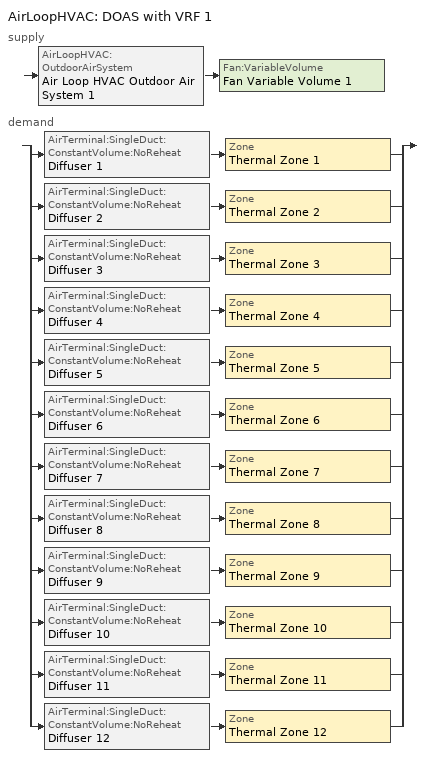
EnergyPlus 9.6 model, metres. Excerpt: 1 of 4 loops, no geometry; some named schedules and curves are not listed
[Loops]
AirLoopHVAC 'DOAS with VRF 1'
 supply: AirLoopHVAC:OutdoorAirSystem 'Air Loop HVAC Outdoor Air System 1' > Fan:VariableVolume 'Fan Variable Volume 1'
 demand: split
  | AirTerminal:SingleDuct:ConstantVolume:NoReheat 'Diffuser 1' > Zone 'Thermal Zone 1'
  | AirTerminal:SingleDuct:ConstantVolume:NoReheat 'Diffuser 2' > Zone 'Thermal Zone 2'
  | AirTerminal:SingleDuct:ConstantVolume:NoReheat 'Diffuser 3' > Zone 'Thermal Zone 3'
  | AirTerminal:SingleDuct:ConstantVolume:NoReheat 'Diffuser 4' > Zone 'Thermal Zone 4'
  | AirTerminal:SingleDuct:ConstantVolume:NoReheat 'Diffuser 5' > Zone 'Thermal Zone 5'
  | AirTerminal:SingleDuct:ConstantVolume:NoReheat 'Diffuser 6' > Zone 'Thermal Zone 6'
  | AirTerminal:SingleDuct:ConstantVolume:NoReheat 'Diffuser 7' > Zone 'Thermal Zone 7'
  | AirTerminal:SingleDuct:ConstantVolume:NoReheat 'Diffuser 8' > Zone 'Thermal Zone 8'
  | AirTerminal:SingleDuct:ConstantVolume:NoReheat 'Diffuser 9' > Zone 'Thermal Zone 9'
  | AirTerminal:SingleDuct:ConstantVolume:NoReheat 'Diffuser 10' > Zone 'Thermal Zone 10'
  | AirTerminal:SingleDuct:ConstantVolume:NoReheat 'Diffuser 11' > Zone 'Thermal Zone 11'
  | AirTerminal:SingleDuct:ConstantVolume:NoReheat 'Diffuser 12' > Zone 'Thermal Zone 12'
[Controller:MechanicalVentilation]
Controller Mechanical Ventilation 1: Availability Schedule=Always On Discrete; Demand Controlled Ventilation=No; System Outdoor Air Method=ZoneSum; Zone or ZoneList Name 1=Thermal Zone 1; Design Specification Outdoor Air Object Name 1=Ventilation 1; Zone or ZoneList Name 2=Thermal Zone 2; Design Specification Outdoor Air Object Name 2=Ventilation 2; Zone or ZoneList Name 3=Thermal Zone 3; Design Specification Outdoor Air Object Name 3=Ventilation 3; Zone or ZoneList Name 4=Thermal Zone 4; Design Specification Outdoor Air Object Name 4=Ventilation 4; Zone or ZoneList Name 5=Thermal Zone 5; Design Specification Outdoor Air Object Name 5=Ventilation 5; Zone or ZoneList Name 6=Thermal Zone 6; Design Specification Outdoor Air Object Name 6=Ventilation 6; Zone or ZoneList Name 7=Thermal Zone 7; Design Specification Outdoor Air Object Name 7=Ventilation 7; Zone or ZoneList Name 8=Thermal Zone 8; Design Specification Outdoor Air Object Name 8=Ventilation 8; Zone or ZoneList Name 9=Thermal Zone 9; Design Specification Outdoor Air Object Name 9=Ventilation 9; Zone or ZoneList Name 10=Thermal Zone 10; Design Specification Outdoor Air Object Name 10=Ventilation 10; Zone or ZoneList Name 11=Thermal Zone 11; Design Specification Outdoor Air Object Name 11=Ventilation 11; Zone or ZoneList Name 12=Thermal Zone 12; Design Specification Outdoor Air Object Name 12=Ventilation 12
[AirLoopHVAC]
DOAS with VRF 1: Design Supply Air Flow Rate m3/s=AutoSize; Design Return Air Flow Fraction of Supply Air Flow=1
[Sizing:System]
DOAS with VRF 1: Type of Load to Size On=VentilationRequirement; Design Outdoor Air Flow Rate m3/s=Autosize; Central Heating Maximum System Air Flow Ratio=Autosize; Preheat Design Temperature C=7; Preheat Design Humidity Ratio kgWater/kgDryAir=0.008; Precool Design Temperature C=12.8; Precool Design Humidity Ratio kgWater/kgDryAir=0.008; Central Cooling Design Supply Air Temperature C=12.8; Central Heating Design Supply Air Temperature C=12.8; Type of Zone Sum to Use=NonCoincident; 100% Outdoor Air in Cooling=Yes; 100% Outdoor Air in Heating=Yes; Central Cooling Design Supply Air Humidity Ratio kgWater/kgDryAir=0.0085; Central Heating Design Supply Air Humidity Ratio kgWater/kgDryAir=0.008; Cooling Supply Air Flow Rate Method=DesignDay; Cooling Supply Air Flow Rate m3/s=0; Cooling Supply Air Flow Rate Per Floor Area m3/s-m2=0.00996765; Cooling Fraction of Autosized Cooling Supply Air Flow Rate=1; Cooling Supply Air Flow Rate Per Unit Cooling Capacity m3/s-W=3.94755e-05; Heating Supply Air Flow Rate Method=DesignDay; Heating Supply Air Flow Rate m3/s=0; Heating Supply Air Flow Rate Per Floor Area m3/s-m2=0.00996765; Heating Fraction of Autosized Heating Supply Air Flow Rate=1; Heating Fraction of Autosized Cooling Supply Air Flow Rate=1; Heating Supply Air Flow Rate Per Unit Heating Capacity m3/s-W=3.15882e-05; System Outdoor Air Method=ZoneSum; Zone Maximum Outdoor Air Fraction dimensionless=1; Cooling Design Capacity Method=CoolingDesignCapacity; Cooling Design Capacity W=Autosize; Cooling Design Capacity Per Floor Area W/m2=234.7; Fraction of Autosized Cooling Design Capacity=1; Heating Design Capacity Method=HeatingDesignCapacity; Heating Design Capacity W=Autosize; Heating Design Capacity Per Floor Area W/m2=157; Fraction of Autosized Heating Design Capacity=1; Central Cooling Capacity Control Method=OnOff; Occupant Diversity=Autosize
[Controller:OutdoorAir]
Controller Outdoor Air 1: Minimum Outdoor Air Flow Rate m3/s=0; Maximum Outdoor Air Flow Rate m3/s=Autosize; Economizer Control Type=NoEconomizer; Economizer Control Action Type=ModulateFlow; Economizer Maximum Limit Dry-Bulb Temperature C=28; Economizer Maximum Limit Enthalpy J/kg=64000; Economizer Minimum Limit Dry-Bulb Temperature C=-100; Lockout Type=NoLockout; Minimum Limit Type=FixedMinimum; Mechanical Ventilation Controller=Controller Mechanical Ventilation 1; High Humidity Control=No; Control High Indoor Humidity Based on Outdoor Humidity Ratio=Yes; Heat Recovery Bypass Control Type=BypassWhenWithinEconomizerLimits
[SetpointManager:MixedAir]
Node Air Deck 100% Outoor 1 OS Default SPM: Control Variable=Temperature; Setpoint Node or NodeList=Node Air Deck 100% Outoor 1
[Fan:VariableVolume]
Fan Variable Volume 1: Availability Schedule=Always On Discrete hvac_library; Fan Total Efficiency=0.8; Pressure Rise Pa=1896; Maximum Flow Rate m3/s=Autosize; Fan Power Minimum Flow Rate Input Method=FixedFlowRate; Fan Power Minimum Flow Fraction=0; Fan Power Minimum Air Flow Rate m3/s=0; Motor Efficiency=0.93; Motor In Airstream Fraction=1; Fan Power Coefficient 1=0.0407599; Fan Power Coefficient 2=0.088045; Fan Power Coefficient 3=-0.0729261; Fan Power Coefficient 4=0.94374; Fan Power Coefficient 5=0
[SetpointManager:OutdoorAirReset]
OA Temp Reset 1: Control Variable=Temperature; Setpoint at Outdoor Low Temperature C=18; Outdoor Low Temperature C=10; Setpoint at Outdoor High Temperature C=18; Outdoor High Temperature C=24; Setpoint Node or NodeList=Node Air Deck Supply 1
[ZoneTerminalUnitList]
VRF System Terminal List: Zone Terminal Unit Name 1=VRF Zone Terminal 1; Zone Terminal Unit Name 2=VRF Zone Terminal 2; Zone Terminal Unit Name 3=VRF Zone Terminal 3; Zone Terminal Unit Name 4=VRF Zone Terminal 4; Zone Terminal Unit Name 5=VRF Zone Terminal 5; Zone Terminal Unit Name 6=VRF Zone Terminal 6; Zone Terminal Unit Name 7=VRF Zone Terminal 7; Zone Terminal Unit Name 8=VRF Zone Terminal 8; Zone Terminal Unit Name 9=VRF Zone Terminal 9; Zone Terminal Unit Name 10=VRF Zone Terminal 10; Zone Terminal Unit Name 11=VRF Zone Terminal 11; Zone Terminal Unit Name 12=VRF Zone Terminal 12; Zone Terminal Unit Name 13=VRF Zone Terminal 13; Zone Terminal Unit Name 14=VRF Zone Terminal 14; Zone Terminal Unit Name 15=VRF Zone Terminal 15; Zone Terminal Unit Name 16=VRF Zone Terminal 16; Zone Terminal Unit Name 17=VRF Zone Terminal 17; Zone Terminal Unit Name 18=VRF Zone Terminal 18; Zone Terminal Unit Name 19=VRF Zone Terminal 19; Zone Terminal Unit Name 20=VRF Zone Terminal 20; Zone Terminal Unit Name 21=VRF Zone Terminal 21; Zone Terminal Unit Name 22=VRF Zone Terminal 22; Zone Terminal Unit Name 23=VRF Zone Terminal 23; Zone Terminal Unit Name 24=VRF Zone Terminal 24; Zone Terminal Unit Name 25=VRF Zone Terminal 25; Zone Terminal Unit Name 26=VRF Zone Terminal 26; Zone Terminal Unit Name 27=VRF Zone Terminal 27; Zone Terminal Unit Name 28=VRF Zone Terminal 28; Zone Terminal Unit Name 29=VRF Zone Terminal 29; Zone Terminal Unit Name 30=VRF Zone Terminal 30; Zone Terminal Unit Name 31=VRF Zone Terminal 31; Zone Terminal Unit Name 32=VRF Zone Terminal 32; Zone Terminal Unit Name 33=VRF Zone Terminal 33; Zone Terminal Unit Name 34=VRF Zone Terminal 34
[ZoneControl:Thermostat] Temperature Difference Between Cutout And Setpoint deltaC=0
Name | Zone or ZoneList | Control Type Schedule | Control 1
Thermal Zone 1 Thermostat | Thermal Zone 1 | Thermal Zone 1 Thermostat Schedule | Thermostat Setpoint Dual Setpoint 1
Thermal Zone 2 Thermostat | Thermal Zone 2 | Thermal Zone 2 Thermostat Schedule | Thermostat Setpoint Dual Setpoint 2
Thermal Zone 3 Thermostat | Thermal Zone 3 | Thermal Zone 3 Thermostat Schedule | Thermostat Setpoint Dual Setpoint 3
Thermal Zone 4 Thermostat | Thermal Zone 4 | Thermal Zone 4 Thermostat Schedule | Thermostat Setpoint Dual Setpoint 4
Thermal Zone 5 Thermostat | Thermal Zone 5 | Thermal Zone 5 Thermostat Schedule | Thermostat Setpoint Dual Setpoint 5
Thermal Zone 6 Thermostat | Thermal Zone 6 | Thermal Zone 6 Thermostat Schedule | Thermostat Setpoint Dual Setpoint 6
Thermal Zone 7 Thermostat | Thermal Zone 7 | Thermal Zone 7 Thermostat Schedule | Thermostat Setpoint Dual Setpoint 7
Thermal Zone 8 Thermostat | Thermal Zone 8 | Thermal Zone 8 Thermostat Schedule | Thermostat Setpoint Dual Setpoint 8
Thermal Zone 9 Thermostat | Thermal Zone 9 | Thermal Zone 9 Thermostat Schedule | Thermostat Setpoint Dual Setpoint 9
Thermal Zone 10 Thermostat | Thermal Zone 10 | Thermal Zone 10 Thermostat Schedule | Thermostat Setpoint Dual Setpoint 10
Thermal Zone 11 Thermostat | Thermal Zone 11 | Thermal Zone 11 Thermostat Schedule | Thermostat Setpoint Dual Setpoint 11
Thermal Zone 12 Thermostat | Thermal Zone 12 | Thermal Zone 12 Thermostat Schedule | Thermostat Setpoint Dual Setpoint 12
[ThermostatSetpoint:DualSetpoint]
Name | Heating Setpoint Temperature Schedule | Cooling Setpoint Temperature Schedule
Thermostat Setpoint Dual Setpoint 1 | HtgSetp 1 | ClgSetp 1
Thermostat Setpoint Dual Setpoint 2 | HtgSetp 2 | ClgSetp 2
Thermostat Setpoint Dual Setpoint 3 | HtgSetp 3 | ClgSetp 3
Thermostat Setpoint Dual Setpoint 4 | HtgSetp 4 | ClgSetp 4
Thermostat Setpoint Dual Setpoint 5 | HtgSetp 5 | ClgSetp 5
Thermostat Setpoint Dual Setpoint 6 | HtgSetp 6 | ClgSetp 6
Thermostat Setpoint Dual Setpoint 7 | HtgSetp 7 | ClgSetp 7
Thermostat Setpoint Dual Setpoint 8 | HtgSetp 8 | ClgSetp 8
Thermostat Setpoint Dual Setpoint 9 | HtgSetp 9 | ClgSetp 9
Thermostat Setpoint Dual Setpoint 10 | HtgSetp 10 | ClgSetp 10
Thermostat Setpoint Dual Setpoint 11 | HtgSetp 11 | ClgSetp 11
Thermostat Setpoint Dual Setpoint 12 | HtgSetp 12 | ClgSetp 12
[ZoneHVAC:TerminalUnit:VariableRefrigerantFlow] Terminal Unit Availability Schedule=Always On Discrete hvac_library; Cooling Supply Air Flow Rate m3/s=Autosize; No Cooling Supply Air Flow Rate m3/s=Autosize; Heating Supply Air Flow Rate m3/s=Autosize; No Heating Supply Air Flow Rate m3/s=Autosize; Cooling Outdoor Air Flow Rate m3/s=0; Heating Outdoor Air Flow Rate m3/s=0; No Load Outdoor Air Flow Rate m3/s=0; Supply Air Fan Operating Mode Schedule=Always On Discrete hvac_library; Supply Air Fan Placement=DrawThrough; Zone Terminal Unit On Parasitic Electric Energy Use W=30; Zone Terminal Unit Off Parasitic Electric Energy Use W=20; Rated Heating Capacity Sizing Ratio W/W=1; Maximum Outdoor Dry-Bulb Temperature for Supplemental Heater Operation C=1.30501e-311
Name | Supply Air Fan Object | Cooling Coil Object | Heating Coil Object | Controlling Zone or Thermostat Location
VRF Zone Terminal 1 | VRF Zone Terminal Fan 1 | VRF Zone Terminal Cooling Coil 1 | VRF Zone Terminal Heating Coil 1 | Thermal Zone 1
VRF Zone Terminal 2 | VRF Zone Terminal Fan 2 | VRF Zone Terminal Cooling Coil 2 | VRF Zone Terminal Heating Coil 2 | Thermal Zone 2
VRF Zone Terminal 3 | VRF Zone Terminal Fan 3 | VRF Zone Terminal Cooling Coil 3 | VRF Zone Terminal Heating Coil 3 | Thermal Zone 3
VRF Zone Terminal 4 | VRF Zone Terminal Fan 4 | VRF Zone Terminal Cooling Coil 4 | VRF Zone Terminal Heating Coil 4 | Thermal Zone 4
VRF Zone Terminal 5 | VRF Zone Terminal Fan 5 | VRF Zone Terminal Cooling Coil 5 | VRF Zone Terminal Heating Coil 5 | Thermal Zone 5
VRF Zone Terminal 6 | VRF Zone Terminal Fan 6 | VRF Zone Terminal Cooling Coil 6 | VRF Zone Terminal Heating Coil 6 | Thermal Zone 6
VRF Zone Terminal 7 | VRF Zone Terminal Fan 7 | VRF Zone Terminal Cooling Coil 7 | VRF Zone Terminal Heating Coil 7 | Thermal Zone 7
VRF Zone Terminal 8 | VRF Zone Terminal Fan 8 | VRF Zone Terminal Cooling Coil 8 | VRF Zone Terminal Heating Coil 8 | Thermal Zone 8
VRF Zone Terminal 9 | VRF Zone Terminal Fan 9 | VRF Zone Terminal Cooling Coil 9 | VRF Zone Terminal Heating Coil 9 | Thermal Zone 9
VRF Zone Terminal 10 | VRF Zone Terminal Fan 10 | VRF Zone Terminal Cooling Coil 10 | VRF Zone Terminal Heating Coil 10 | Thermal Zone 10
VRF Zone Terminal 11 | VRF Zone Terminal Fan 11 | VRF Zone Terminal Cooling Coil 11 | VRF Zone Terminal Heating Coil 11 | Thermal Zone 11
VRF Zone Terminal 12 | VRF Zone Terminal Fan 12 | VRF Zone Terminal Cooling Coil 12 | VRF Zone Terminal Heating Coil 12 | Thermal Zone 12
[Coil:Cooling:DX:VariableRefrigerantFlow] Availability Schedule=Always On Discrete hvac_library; Gross Rated Total Cooling Capacity W=Autosize; Gross Rated Sensible Heat Ratio=Autosize; Rated Air Flow Rate m3/s=Autosize; Cooling Capacity Ratio Modifier Function of Temperature Curve=VRFTUCoolCapFT; Cooling Capacity Modifier Curve Function of Flow Fraction=VRFACCoolCapFFF
VRF Zone Terminal Cooling Coil 1; VRF Zone Terminal Cooling Coil 2; VRF Zone Terminal Cooling Coil 3; VRF Zone Terminal Cooling Coil 4; VRF Zone Terminal Cooling Coil 5; VRF Zone Terminal Cooling Coil 6; VRF Zone Terminal Cooling Coil 7; VRF Zone Terminal Cooling Coil 8; VRF Zone Terminal Cooling Coil 9; VRF Zone Terminal Cooling Coil 10; VRF Zone Terminal Cooling Coil 11; VRF Zone Terminal Cooling Coil 12
[Coil:Heating:DX:VariableRefrigerantFlow] Availability Schedule=Always On Discrete hvac_library; Gross Rated Heating Capacity W=Autosize; Rated Air Flow Rate m3/s=Autosize; Heating Capacity Ratio Modifier Function of Temperature Curve=Coil Heating DX Variable Refrigerant Flow 1 VRFTUHeatCAPFT; Heating Capacity Modifier Function of Flow Fraction Curve=Coil Heating DX Variable Refrigerant Flow 1 VRFACCoolCapFFF
VRF Zone Terminal Heating Coil 1; VRF Zone Terminal Heating Coil 2; VRF Zone Terminal Heating Coil 3; VRF Zone Terminal Heating Coil 4; VRF Zone Terminal Heating Coil 5; VRF Zone Terminal Heating Coil 6; VRF Zone Terminal Heating Coil 7; VRF Zone Terminal Heating Coil 8; VRF Zone Terminal Heating Coil 9; VRF Zone Terminal Heating Coil 10; VRF Zone Terminal Heating Coil 11; VRF Zone Terminal Heating Coil 12
[Fan:OnOff] Availability Schedule=Always On Discrete hvac_library; Fan Total Efficiency=0.6; Pressure Rise Pa=300; Maximum Flow Rate m3/s=Autosize; Motor Efficiency=0.8; Motor In Airstream Fraction=1; Fan Power Ratio Function of Speed Ratio Curve=Fan On Off Power Curve 19; Fan Efficiency Ratio Function of Speed Ratio Curve=Fan On Off Efficiency Curve 6
VRF Zone Terminal Fan 1; VRF Zone Terminal Fan 2; VRF Zone Terminal Fan 3; VRF Zone Terminal Fan 4; VRF Zone Terminal Fan 5; VRF Zone Terminal Fan 6; VRF Zone Terminal Fan 7; VRF Zone Terminal Fan 8; VRF Zone Terminal Fan 9; VRF Zone Terminal Fan 10; VRF Zone Terminal Fan 11; VRF Zone Terminal Fan 12
[AirTerminal:SingleDuct:ConstantVolume:NoReheat] Availability Schedule=Always On Discrete hvac_library; Maximum Air Flow Rate m3/s=AutoSize
Diffuser 1; Diffuser 2; Diffuser 3; Diffuser 4; Diffuser 5; Diffuser 6; Diffuser 7; Diffuser 8; Diffuser 9; Diffuser 10; Diffuser 11; Diffuser 12
[Zone equipment]
Thermal Zone 1: VRF Zone Terminal 1, Diffuser 1
Thermal Zone 2: VRF Zone Terminal 2, Diffuser 2
Thermal Zone 3: VRF Zone Terminal 3, Diffuser 3
Thermal Zone 4: VRF Zone Terminal 4, Diffuser 4
Thermal Zone 5: VRF Zone Terminal 5, Diffuser 5
Thermal Zone 6: VRF Zone Terminal 6, Diffuser 6
Thermal Zone 7: VRF Zone Terminal 7, Diffuser 7
Thermal Zone 8: VRF Zone Terminal 8, Diffuser 8
Thermal Zone 9: VRF Zone Terminal 9, Diffuser 9
Thermal Zone 10: VRF Zone Terminal 10, Diffuser 10
Thermal Zone 11: VRF Zone Terminal 11, Diffuser 11
Thermal Zone 12: VRF Zone Terminal 12, Diffuser 12
[Sizing:Zone] Zone Cooling Design Supply Air Temperature Input Method=SupplyAirTemperature; Zone Cooling Design Supply Air Temperature C=18.4; Zone Cooling Design Supply Air Temperature Difference deltaC=11.11; Zone Heating Design Supply Air Temperature Input Method=SupplyAirTemperature; Zone Heating Design Supply Air Temperature C=41.7; Zone Heating Design Supply Air Temperature Difference deltaC=11.11; Zone Cooling Design Supply Air Humidity Ratio kgWater/kgDryAir=0.0085; Zone Heating Design Supply Air Humidity Ratio kgWater/kgDryAir=0.008; Cooling Design Air Flow Method=DesignDay; Cooling Design Air Flow Rate m3/s=0; Cooling Minimum Air Flow per Zone Floor Area m3/s-m2=0.000762; Cooling Minimum Air Flow m3/s=0; Cooling Minimum Air Flow Fraction=0; Heating Design Air Flow Method=DesignDay; Heating Design Air Flow Rate m3/s=0; Heating Maximum Air Flow per Zone Floor Area m3/s-m2=0.002032; Heating Maximum Air Flow m3/s=0.141576; Heating Maximum Air Flow Fraction=0.3; Account for Dedicated Outdoor Air System=No
Name | Design Specification Outdoor Air Object
Thermal Zone 1 | Ventilation 1
Thermal Zone 2 | Ventilation 2
Thermal Zone 3 | Ventilation 3
Thermal Zone 4 | Ventilation 4
Thermal Zone 5 | Ventilation 5
Thermal Zone 6 | Ventilation 6
Thermal Zone 7 | Ventilation 7
Thermal Zone 8 | Ventilation 8
Thermal Zone 9 | Ventilation 9
Thermal Zone 10 | Ventilation 10
Thermal Zone 11 | Ventilation 11
Thermal Zone 12 | Ventilation 12
[DesignSpecification:OutdoorAir] Outdoor Air Method=Sum; Outdoor Air Flow per Person m3/s-person=0; Outdoor Air Flow per Zone Floor Area m3/s-m2=0; Outdoor Air Flow per Zone m3/s=0; Outdoor Air Flow Air Changes per Hour 1/hr=1.77
Ventilation 1; Ventilation 2; Ventilation 3; Ventilation 4; Ventilation 5; Ventilation 6; Ventilation 7; Ventilation 8; Ventilation 9; Ventilation 10; Ventilation 11; Ventilation 12
[AirConditioner:VariableRefrigerantFlow]
Heat Pump=VRF System; Availability Schedule=Always On Discrete hvac_library; Gross Rated Total Cooling Capacity W=Autosize; Gross Rated Cooling COP W/W=3.61; Minimum Condenser Inlet Node Temperature in Cooling Mode C=-5; Maximum Condenser Inlet Node Temperature in Cooling Mode C=43; Cooling Capacity Ratio Modifier Function of Low Temperature Curve=VRF System VRFCoolCapFT 1; Cooling Capacity Ratio Boundary Curve=VRF System VRFCoolCapFTBoundary 1; Cooling Capacity Ratio Modifier Function of High Temperature Curve=VRF System VRFCoolCapFTHi 1; Cooling Energy Input Ratio Modifier Function of Low Temperature Curve=VRF System VRFCoolEIRFT 1; Cooling Energy Input Ratio Boundary Curve=VRF System VRFCoolEIRFTBoundary 1; Cooling Energy Input Ratio Modifier Function of High Temperature Curve=VRF System VRFCoolEIRFTHi 1; Cooling Energy Input Ratio Modifier Function of Low Part-Load Ratio Curve=VRF System CoolingEIRLowPLR 1; Cooling Energy Input Ratio Modifier Function of High Part-Load Ratio Curve=VRF System CoolingEIRHiPLR 1; Cooling Combination Ratio Correction Factor Curve=VRF System CoolingCombRatio 1; Cooling Part-Load Fraction Correlation Curve=VRF System VRFCPLFFPLR 1; Gross Rated Heating Capacity W=40269; Rated Heating Capacity Sizing Ratio W/W=1; Gross Rated Heating COP W/W=7.08; Minimum Condenser Inlet Node Temperature in Heating Mode C=-20; Maximum Condenser Inlet Node Temperature in Heating Mode C=30; Heating Capacity Ratio Modifier Function of Low Temperature Curve=VRF System VRFHeatCapFT 1; Heating Capacity Ratio Boundary Curve=VRF System VRFHeatCapFTBoundary 1; Heating Capacity Ratio Modifier Function of High Temperature Curve=VRF System VRFHeatCapFTHi 1; Heating Energy Input Ratio Modifier Function of Low Temperature Curve=VRF System VRFHeatEIRFT 1; Heating Energy Input Ratio Boundary Curve=VRF System VRFHeatEIRFTBoundary 1; Heating Energy Input Ratio Modifier Function of High Temperature Curve=VRF System VRFHeatEIRFTHi 1; Heating Performance Curve Outdoor Temperature Type=WetBulbTemperature; Heating Energy Input Ratio Modifier Function of Low Part-Load Ratio Curve=VRF System HeatingEIRLowPLR 1; Heating Energy Input Ratio Modifier Function of High Part-Load Ratio Curve=VRF System HeatingEIRHiPLR 1; Heating Combination Ratio Correction Factor Curve=VRF System HeatingCombRatio 1; Heating Part-Load Fraction Correlation Curve=VRF System VRFCPLFFPLR 2; Minimum Heat Pump Part-Load Ratio dimensionless=0.5; Master Thermostat Priority Control Type=LoadPriority; Zone Terminal Unit List=VRF System Terminal List; Heat Pump Waste Heat Recovery=No; Equivalent Piping Length used for Piping Correction Factor in Cooling Mode m=30; Vertical Height used for Piping Correction Factor m=10; Piping Correction Factor for Length in Cooling Mode Curve=VRF System CoolingLengthCorrectionFactor 1; Piping Correction Factor for Height in Cooling Mode Coefficient 1/m=-0.000386; Equivalent Piping Length used for Piping Correction Factor in Heating Mode m=30; Piping Correction Factor for Length in Heating Mode Curve=VRF System HeatingLengthCorrectionFactor 1; Piping Correction Factor for Height in Heating Mode Coefficient 1/m=0; Crankcase Heater Power per Compressor W=15; Number of Compressors dimensionless=3; Ratio of Compressor Size to Total Compressor Capacity W/W=0.33; Maximum Outdoor Dry-Bulb Temperature for Crankcase Heater C=7; Defrost Strategy=Resistive; Defrost Control=Timed; Defrost Time Period Fraction dimensionless=0.058333; Resistive Defrost Heater Capacity W=1e-07; Maximum Outdoor Dry-bulb Temperature for Defrost Operation C=7; Condenser Type=AirCooled; Water Condenser Volume Flow Rate m3/s=Autosize; Evaporative Condenser Effectiveness dimensionless=0.9; Evaporative Condenser Air Flow Rate m3/s=Autosize; Evaporative Condenser Pump Rated Power Consumption W=Autosize; Basin Heater Capacity W/K=0; Basin Heater Setpoint Temperature C=2; Fuel Type=Electricity; Minimum Condenser Inlet Node Temperature in Heat Recovery Mode C=0; Maximum Condenser Inlet Node Temperature in Heat Recovery Mode C=30; Heat Recovery Cooling Capacity Modifier Curve=VRF System Heat Recovery Cooling Cap Modifier 1; Initial Heat Recovery Cooling Capacity Fraction W/W=1; Heat Recovery Cooling Capacity Time Constant hr=0.083; Heat Recovery Cooling Energy Modifier Curve=VRF System Heat Recovery Cooling Energy Modifier 1; Initial Heat Recovery Cooling Energy Fraction W/W=1; Heat Recovery Cooling Energy Time Constant hr=0; Heat Recovery Heating Capacity Modifier Curve=VRF System Heat Recovery Heating Cap Modifier 1; Initial Heat Recovery Heating Capacity Fraction W/W=0.5; Heat Recovery Heating Capacity Time Constant hr=0.083; Heat Recovery Heating Energy Modifier Curve=VRF System Heat Recovery Heating Energy Modifier 1; Initial Heat Recovery Heating Energy Fraction W/W=0.5; Heat Recovery Heating Energy Time Constant hr=0
[Schedule:Compact]
Thermal Zone 1 Thermostat Schedule; Thermal Zone 2 Thermostat Schedule; Thermal Zone 3 Thermostat Schedule; Thermal Zone 4 Thermostat Schedule; Thermal Zone 5 Thermostat Schedule; Thermal Zone 6 Thermostat Schedule; Thermal Zone 7 Thermostat Schedule; Thermal Zone 8 Thermostat Schedule; Thermal Zone 9 Thermostat Schedule; Thermal Zone 10 Thermostat Schedule; Thermal Zone 11 Thermostat Schedule; Thermal Zone 12 Thermostat Schedule: Through: 12/31, For: AllDays, Until: 24:00, 4
[Curve:Biquadratic] Input Unit Type for X=Temperature; Input Unit Type for Y=Temperature; Output Unit Type=Dimensionless
Name | Coefficient1 Constant | Coefficient2 x | Coefficient3 x**2 | Coefficient4 y | Coefficient5 y**2 | Coefficient6 x*y | Minimum Value of x | Maximum Value of x | Minimum Value of y | Maximum Value of y | Minimum Curve Output | Maximum Curve Output
VRF System VRFCoolCapFT 1 | 0.576883 | 0.017448 | 0.000583269 | -1.76324e-06 | -7.474e-09 | -1.30413e-07 | 15 | 24 | -5 | 23
VRF System VRFCoolCapFTHi 1 | 0.686736 | 0.0207631 | 0.0005447 | -0.0016218 | -4.259e-07 | -0.0003392 | 15 | 24 | 16 | 43
VRF System VRFCoolEIRFT 1 | 0.989011 | -0.0234797 | 0.000199711 | 0.00596834 | -1.0289e-07 | -0.00015686 | 15 | 24 | -5 | 23
VRF System VRFCoolEIRFTHi 1 | -1.43951 | 0.161985 | -0.00349118 | 0.0269443 | 0.000134616 | -0.000671494 | 15 | 23.9 | 16.8 | 43.3
VRF System VRFHeatCapFT 1 | 1.01209 | -0.00124676 | -0.000127185 | 0.0267564 | -4.986e-07 | -0.000263524 | 21.1 | 27.2 | -20 | 3.33
VRF System VRFHeatCapFTHi 1 | 2.58599 | -0.0953227 | 0.000955329 | 0 | 0 | 0 | 21.1 | 27.2 | -9.44 | 15
VRF System VRFHeatEIRFT 1 | 0.722429 | 0.00345666 | 0.000650703 | -0.00264354 | 0.00124648 | -0.000100916 | 21.1 | 27.2 | -20 | 3.33
VRF System VRFHeatEIRFTHi 1 | 1.38857 | -0.0229771 | 0.000537274 | -0.0273937 | 0.000403043 | -5.9786e-05 | 21.1 | 27.2 | 0 | 1
VRFTUCoolCapFT | 0.0585884 | 0.0587397 | -0.000210275 | 0.010937 | -0.000121955 | -0.000524662 | 15 | 23.89 | 20 | 43.33 | 0.8083 | 1.2583
Coil Heating DX Variable Refrigerant Flow 1 VRFTUHeatCAPFT | 0.375444 | 0.0668191 | -0.00194171 | 0.0442618 | -0.000400958 | -0.00148198 | 21.11 | 27.22 | -15 | 18.33 | 0.6074 | 1
[Curve:Cubic]
Name | Coefficient1 Constant | Coefficient2 x | Coefficient3 x**2 | Coefficient4 x**3 | Minimum Value of x | Maximum Value of x | Input Unit Type for X | Output Unit Type
VRF System VRFCoolCapFTBoundary 1 | 25.73 | -0.0315004 | -0.014166 | 0 | 11 | 30 | Temperature | Temperature
VRF System VRFCoolEIRFTBoundary 1 | 25.7347 | -0.0315004 | -0.014166 | 0 | 15 | 24 | Temperature | Temperature
VRF System CoolingEIRLowPLR 1 | 0.454123 | -0.172969 | 1.08287 | -0.361848 | 0.5 | 1 | Temperature | Temperature
VRF System CoolingEIRHiPLR 1; VRF System HeatingEIRHiPLR 1 | 1 | 0 | 0 | 0 | 1 | 1.5 | Dimensionless | Dimensionless
VRF System CoolingCombRatio 1 | 0.576593 | 0.634941 | -0.307609 | 0.0960753 | 1 | 1.5 | Dimensionless | Dimensionless
VRF System VRFCPLFFPLR 1; VRF System VRFCPLFFPLR 2 | 0.85 | 0.15 | 0 | 0 | 1 | 1 | Dimensionless | Dimensionless
VRF System VRFHeatCapFTBoundary 1; VRF System VRFHeatEIRFTBoundary 1 | 58.577 | -3.0255 | 0.0193 | 0 | 15 | 23.9 | Temperature | Temperature
VRF System HeatingEIRLowPLR 1 | 0.392474 | 0.0760164 | 0.698324 | -0.168841 | 0.5 | 1 | Dimensionless | Dimensionless
VRF System HeatingCombRatio 1 | 0.76672 | 0.26173 | -0.015911 | -0.0125388 | 1 | 1.5 | Dimensionless | Dimensionless
Fan On Off Efficiency Curve 6 | 1 | 0 | 0 | 0 | 0 | 1
[Curve:Quadratic] Coefficient1 Constant=0.8; Coefficient2 x=0.2; Coefficient3 x**2=0; Minimum Value of x=0.5; Maximum Value of x=1.5
VRFACCoolCapFFF; Coil Heating DX Variable Refrigerant Flow 1 VRFACCoolCapFFF
[Curve:Exponent]
Fan On Off Power Curve 19: Coefficient1 Constant=1; Coefficient2 Constant=0; Coefficient3 Constant=0; Minimum Value of x=0; Maximum Value of x=1
[Schedule:Constant]
Always On Discrete; Always On Discrete hvac_library: 1
